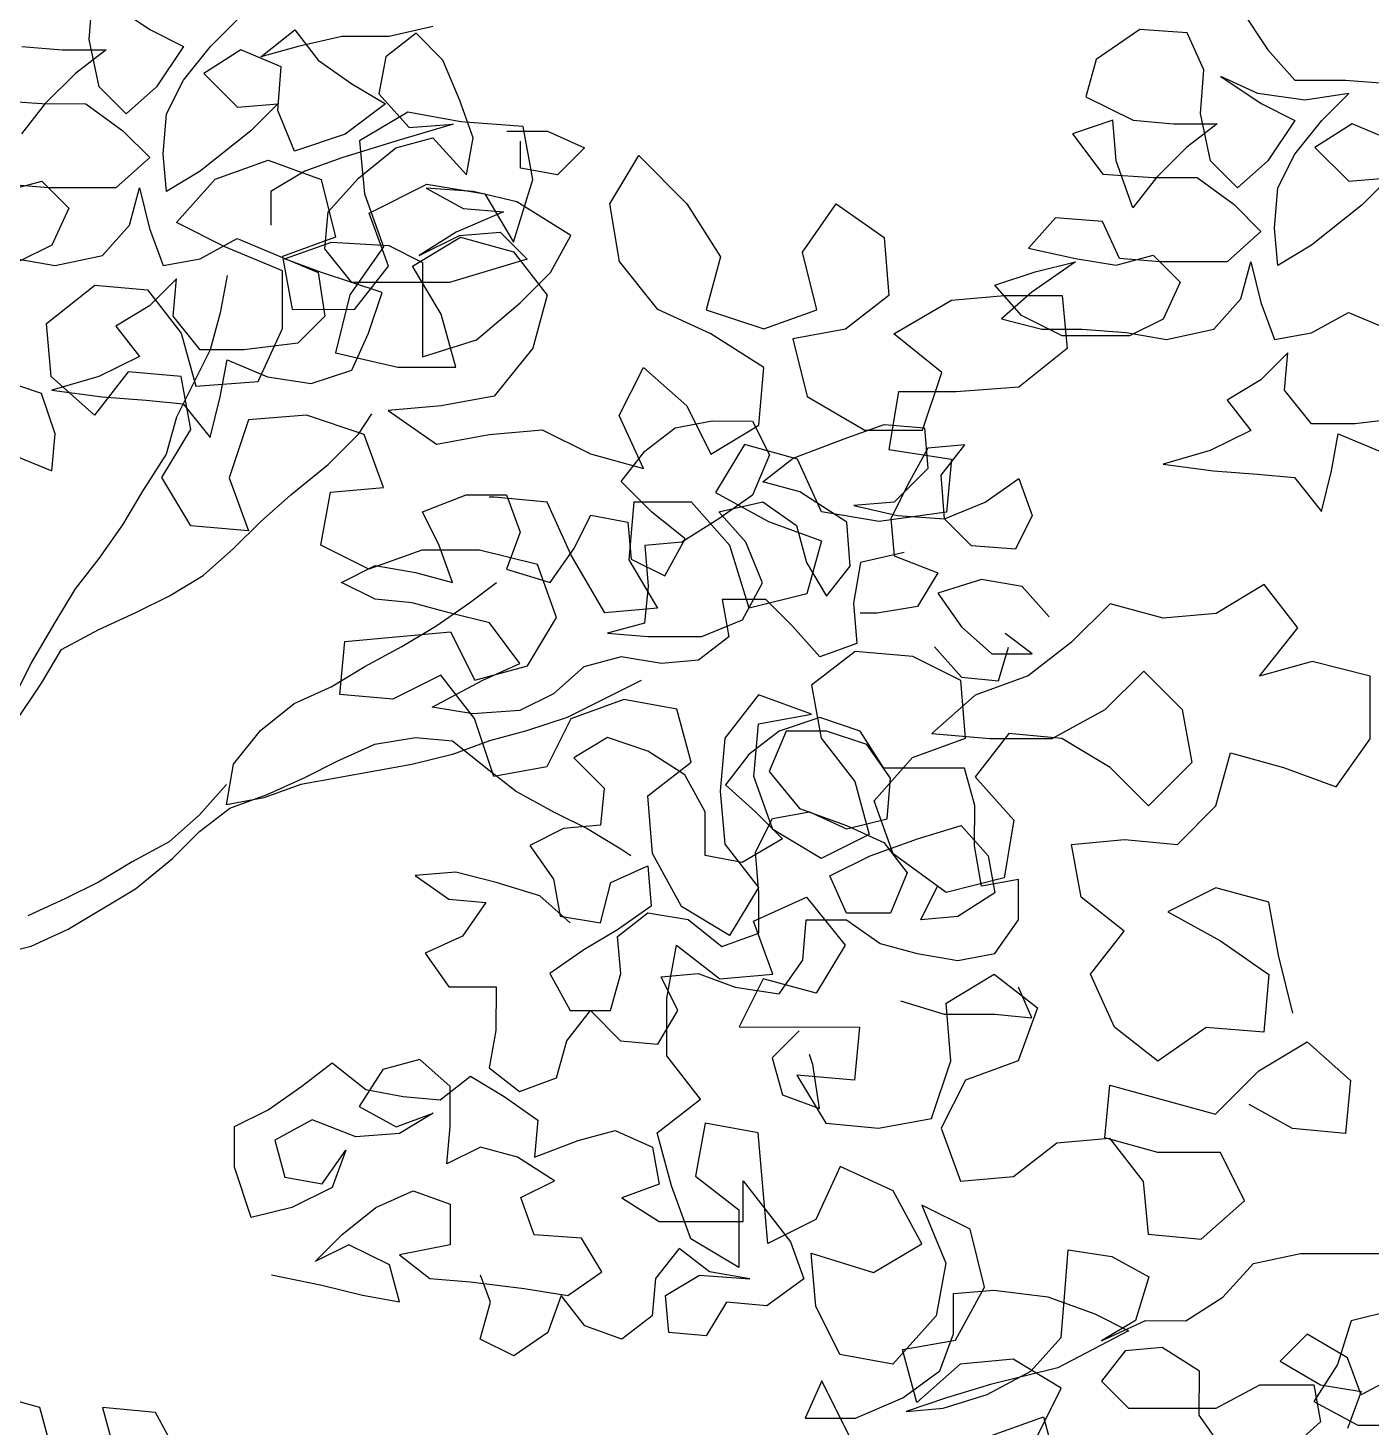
# Model space of a CAD drawing. Header units: millimetres. Extents: x -249630 to 95394, y -188036 to 109963.
# Drawn here: x -72269.6 to -71910.5, y 97458.7 to 97832.7 of the extents above; entities that cross this region are included whole.
import ezdxf

# ---------------------------------------------------------------- set-up
doc = ezdxf.new("R2010")
doc.units = ezdxf.units.MM
doc.layers.add('AHojas', color=86, linetype='Continuous')
doc.layers.add('ATronco', color=36, linetype='Continuous')

# ---------------------------------------------------------------- blocks, each defined once
blk = doc.blocks.new('Arbol_01')
at = {"layer": 'AHojas'}
for p, q in [((0.30099, 2.60379), (0.30203, 2.61717)), ((0.30718, 2.61511), (0.31953, 2.60686)), ((0.65295, 2.61309), (0.66117, 2.60073)), ((0.33806, 2.60169), (0.3463, 2.60992)), ((0.31953, 2.60686), (0.32982, 2.6017)), ((0.3535, 2.59859), (0.3638, 2.60682)), ((0.3638, 2.60682), (0.371, 2.59754)), ((0.40602, 2.60781), (0.39263, 2.60473)), ((0.62205, 2.60694), (0.60866, 2.59769)), ((0.63647, 2.6059), (0.62205, 2.60694)), ((0.30407, 2.58937), (0.30099, 2.60379)), ((0.37822, 2.60474), (0.36483, 2.60167)), ((0.39263, 2.60473), (0.37822, 2.60474)), ((0.40087, 2.60575), (0.3916, 2.59855)), ((0.4091, 2.59751), (0.40087, 2.60575)), ((0.64161, 2.59457), (0.63647, 2.6059)), ((0.2804, 2.60174), (0.29275, 2.6007)), ((0.29275, 2.6007), (0.30614, 2.60069)), ((0.30614, 2.60069), (0.29686, 2.59349)), ((0.32982, 2.6017), (0.32157, 2.58935)), ((0.32981, 2.5914), (0.33806, 2.60169)), ((0.36483, 2.60167), (0.3535, 2.59859)), ((0.66117, 2.60073), (0.6694, 2.59145)), ((0.34732, 2.60065), (0.33599, 2.59346)), ((0.35967, 2.59549), (0.34732, 2.60065)), ((0.3916, 2.59855), (0.38953, 2.58723)), ((0.35863, 2.58211), (0.35967, 2.59549)), ((0.371, 2.59754), (0.38129, 2.59033)), ((0.41424, 2.58515), (0.4091, 2.59751)), ((0.60866, 2.59769), (0.60556, 2.58636)), ((0.29686, 2.59349), (0.28759, 2.58423)), ((0.33599, 2.59346), (0.34628, 2.58315)), ((0.64056, 2.58118), (0.64161, 2.59457)), ((0.64675, 2.5925), (0.6591, 2.58425)), ((0.65807, 2.58734), (0.64675, 2.5925)), ((0.3123, 2.58112), (0.30407, 2.58937)), ((0.32157, 2.58935), (0.3123, 2.58112)), ((0.32465, 2.58111), (0.32981, 2.5914)), ((0.38129, 2.59033), (0.39158, 2.58414)), ((0.6694, 2.59145), (0.68485, 2.59144)), ((0.68485, 2.59144), (0.69823, 2.5904)), ((0.38953, 2.58723), (0.39879, 2.57692)), ((0.60556, 2.58636), (0.61997, 2.57914)), ((0.67249, 2.58527), (0.65807, 2.58734)), ((0.68587, 2.58732), (0.67249, 2.58527)), ((0.67763, 2.57909), (0.68587, 2.58732)), ((0.27111, 2.58528), (0.28656, 2.58423)), ((0.28759, 2.58423), (0.28037, 2.57497)), ((0.28656, 2.58423), (0.29994, 2.58422)), ((0.29994, 2.58422), (0.31126, 2.57597)), ((0.34628, 2.58315), (0.35863, 2.58417)), ((0.35863, 2.58417), (0.35039, 2.57594)), ((0.39158, 2.58414), (0.37922, 2.57488)), ((0.41835, 2.57382), (0.41424, 2.58515)), ((0.6591, 2.58425), (0.66939, 2.5791)), ((0.32361, 2.56876), (0.32465, 2.58111)), ((0.36377, 2.56975), (0.35863, 2.58211)), ((0.64364, 2.56676), (0.64056, 2.58118)), ((0.41217, 2.57794), (0.39466, 2.57281)), ((0.39879, 2.57692), (0.41217, 2.57794)), ((0.61379, 2.57915), (0.60143, 2.57504)), ((0.61481, 2.56679), (0.61379, 2.57915)), ((0.61997, 2.57914), (0.63232, 2.5781)), ((0.63232, 2.5781), (0.64571, 2.57809)), ((0.64571, 2.57809), (0.63644, 2.57089)), ((0.66939, 2.5791), (0.66114, 2.56675)), ((0.66938, 2.5688), (0.67763, 2.57909)), ((0.6869, 2.57805), (0.67556, 2.57085)), ((0.69925, 2.57289), (0.6869, 2.57805)), ((0.31126, 2.57597), (0.31949, 2.56773)), ((0.35039, 2.57594), (0.33493, 2.5636)), ((0.37922, 2.57488), (0.36377, 2.56975)), ((0.39466, 2.57075), (0.40599, 2.57383)), ((0.40599, 2.57383), (0.41628, 2.56249)), ((0.41628, 2.56249), (0.41835, 2.57382)), ((0.42865, 2.57587), (0.441, 2.57586)), ((0.441, 2.57586), (0.45232, 2.5707)), ((0.60143, 2.57504), (0.61069, 2.56267)), ((0.39466, 2.57281), (0.37818, 2.56768)), ((0.43275, 2.56454), (0.43276, 2.57277)), ((0.63644, 2.57089), (0.62716, 2.56163)), ((0.67556, 2.57085), (0.68585, 2.56055)), ((0.32463, 2.55743), (0.32361, 2.56876)), ((0.38333, 2.56149), (0.39466, 2.57075)), ((0.45232, 2.5707), (0.44408, 2.56247)), ((0.66423, 2.55851), (0.66938, 2.5688)), ((0.31949, 2.56773), (0.30919, 2.55847)), ((0.37818, 2.56768), (0.36685, 2.56357)), ((0.61994, 2.55237), (0.61481, 2.56679)), ((0.65187, 2.55852), (0.64364, 2.56676)), ((0.66114, 2.56675), (0.65187, 2.55852)), ((0.33493, 2.5636), (0.32463, 2.55743)), ((0.36685, 2.56357), (0.35655, 2.5574)), ((0.44408, 2.56247), (0.43275, 2.56454)), ((0.61069, 2.56267), (0.62613, 2.56163)), ((0.27521, 2.55747), (0.28654, 2.56055)), ((0.28859, 2.55849), (0.27624, 2.55953)), ((0.28654, 2.56055), (0.29477, 2.55231)), ((0.37405, 2.5512), (0.38333, 2.56149)), ((0.62716, 2.56163), (0.61994, 2.55237)), ((0.62613, 2.56163), (0.63952, 2.56162)), ((0.63952, 2.56162), (0.65083, 2.55337)), ((0.68585, 2.56055), (0.69821, 2.56156)), ((0.69821, 2.56156), (0.68996, 2.55333)), ((0.30919, 2.55847), (0.28859, 2.55849)), ((0.31329, 2.54714), (0.31639, 2.55847)), ((0.31639, 2.55847), (0.31947, 2.54611)), ((0.35655, 2.5574), (0.35654, 2.5471)), ((0.40392, 2.55839), (0.41524, 2.5522)), ((0.41833, 2.55734), (0.40392, 2.55839)), ((0.43171, 2.55424), (0.41833, 2.55734)), ((0.66318, 2.54615), (0.66423, 2.55851)), ((0.44818, 2.54393), (0.43171, 2.55424)), ((0.65083, 2.55337), (0.65906, 2.54513)), ((0.68996, 2.55333), (0.67451, 2.54099)), ((0.29477, 2.55231), (0.28961, 2.54099)), ((0.37301, 2.53988), (0.37405, 2.5512)), ((0.42759, 2.55116), (0.41317, 2.54499)), ((0.41524, 2.5522), (0.42759, 2.55116)), ((0.30505, 2.53788), (0.31329, 2.54714)), ((0.59626, 2.5493), (0.58801, 2.54004)), ((0.61067, 2.54826), (0.59626, 2.5493)), ((0.61581, 2.53693), (0.61067, 2.54826)), ((0.31947, 2.54611), (0.32358, 2.53478)), ((0.41317, 2.54499), (0.40184, 2.53779)), ((0.40184, 2.53779), (0.4142, 2.54396)), ((0.4142, 2.54396), (0.42656, 2.54498)), ((0.42656, 2.54498), (0.43479, 2.53673)), ((0.44199, 2.53261), (0.44818, 2.54393)), ((0.65906, 2.54513), (0.64876, 2.53587)), ((0.6642, 2.53482), (0.66318, 2.54615)), ((0.28961, 2.54099), (0.27931, 2.53585)), ((0.33491, 2.53682), (0.34624, 2.54299)), ((0.34624, 2.54299), (0.37094, 2.53267)), ((0.36065, 2.5368), (0.37507, 2.54194)), ((0.37507, 2.54194), (0.39257, 2.54089)), ((0.39257, 2.54089), (0.40287, 2.53573)), ((0.67451, 2.54099), (0.6642, 2.53482)), ((0.29063, 2.53481), (0.30505, 2.53788)), ((0.38124, 2.52957), (0.37301, 2.53988)), ((0.58801, 2.54004), (0.60242, 2.53694)), ((0.61478, 2.53487), (0.62611, 2.53795)), ((0.62611, 2.53795), (0.63434, 2.5297)), ((0.27828, 2.53688), (0.29063, 2.53481)), ((0.32358, 2.53478), (0.33491, 2.53682)), ((0.37197, 2.53267), (0.36065, 2.5368)), ((0.40287, 2.53573), (0.40284, 2.5069)), ((0.43479, 2.53673), (0.4111, 2.52955)), ((0.60242, 2.53591), (0.58903, 2.52666)), ((0.59006, 2.53283), (0.60242, 2.53591)), ((0.60242, 2.53694), (0.61478, 2.53487)), ((0.62817, 2.53589), (0.61581, 2.53693)), ((0.64876, 2.53587), (0.62817, 2.53589)), ((0.65287, 2.52454), (0.65597, 2.53586)), ((0.65597, 2.53586), (0.65904, 2.5235)), ((0.37094, 2.53267), (0.37299, 2.51929)), ((0.3905, 2.52648), (0.37197, 2.53267)), ((0.43272, 2.52335), (0.44199, 2.53261)), ((0.5777, 2.52873), (0.59006, 2.53283)), ((0.3277, 2.53065), (0.31945, 2.52242)), ((0.32666, 2.51933), (0.3277, 2.53065)), ((0.34314, 2.53167), (0.34107, 2.52034)), ((0.4111, 2.52955), (0.38124, 2.52957)), ((0.63434, 2.5297), (0.62918, 2.51838)), ((0.38637, 2.51412), (0.3905, 2.52648)), ((0.58593, 2.51945), (0.5777, 2.52873)), ((0.58903, 2.52666), (0.57975, 2.51843)), ((0.41932, 2.51204), (0.43272, 2.52335)), ((0.64462, 2.51528), (0.65287, 2.52454)), ((0.65904, 2.5235), (0.66315, 2.51217)), ((0.31945, 2.52242), (0.30915, 2.51625)), ((0.34107, 2.52034), (0.33797, 2.50902)), ((0.67448, 2.51422), (0.68581, 2.52039)), ((0.68581, 2.52039), (0.71052, 2.51007)), ((0.33488, 2.50902), (0.32666, 2.51933)), ((0.37299, 2.51929), (0.36475, 2.51106)), ((0.57975, 2.51843), (0.59211, 2.51533)), ((0.59828, 2.51326), (0.58593, 2.51945)), ((0.62918, 2.51838), (0.61888, 2.51324)), ((0.30915, 2.51625), (0.31635, 2.50698)), ((0.38121, 2.5028), (0.38637, 2.51412)), ((0.59211, 2.51533), (0.60446, 2.51531)), ((0.60446, 2.51531), (0.61785, 2.51427)), ((0.61785, 2.51427), (0.6302, 2.5122)), ((0.6302, 2.5122), (0.64462, 2.51528)), ((0.66315, 2.51217), (0.67448, 2.51422)), ((0.36475, 2.51106), (0.34827, 2.50901)), ((0.40284, 2.5069), (0.41932, 2.51204)), ((0.61888, 2.51324), (0.59828, 2.51326)), ((0.33797, 2.50902), (0.32766, 2.48844)), ((0.34827, 2.50901), (0.33488, 2.50902)), ((0.66727, 2.50805), (0.65902, 2.49982)), ((0.66623, 2.49672), (0.66727, 2.50805)), ((0.31635, 2.50698), (0.30399, 2.50081)), ((0.34105, 2.4946), (0.34312, 2.50593)), ((0.34312, 2.50593), (0.35547, 2.50077)), ((0.36885, 2.4987), (0.38121, 2.5028)), ((0.28648, 2.49568), (0.27412, 2.49981)), ((0.30399, 2.50081), (0.28957, 2.49671)), ((0.35547, 2.50077), (0.36885, 2.4987)), ((0.65902, 2.49982), (0.64872, 2.49365)), ((0.28957, 2.49671), (0.30501, 2.49464)), ((0.67446, 2.48642), (0.66623, 2.49672)), ((0.29058, 2.48332), (0.28648, 2.49568)), ((0.30501, 2.49464), (0.31839, 2.49359)), ((0.31839, 2.49359), (0.32972, 2.49255)), ((0.33795, 2.48225), (0.34105, 2.4946)), ((0.64872, 2.49365), (0.65592, 2.48438)), ((0.32972, 2.49255), (0.33795, 2.48225)), ((0.38325, 2.48324), (0.38738, 2.48941)), ((0.48005, 2.48521), (0.49137, 2.48726)), ((0.49137, 2.48726), (0.50373, 2.48725)), ((0.50373, 2.48725), (0.50887, 2.47694)), ((0.70432, 2.48845), (0.68784, 2.48641)), ((0.47077, 2.47801), (0.48005, 2.48521)), ((0.53256, 2.48207), (0.54389, 2.48618)), ((0.54389, 2.48618), (0.55624, 2.48514)), ((0.55624, 2.48514), (0.55726, 2.47278)), ((0.65592, 2.48438), (0.64356, 2.47821)), ((0.68784, 2.48641), (0.67446, 2.48642)), ((0.28954, 2.472), (0.29058, 2.48332)), ((0.51608, 2.47591), (0.53256, 2.48207)), ((0.68062, 2.472), (0.68269, 2.48332)), ((0.68269, 2.48332), (0.69504, 2.47816)), ((0.46356, 2.46875), (0.47077, 2.47801)), ((0.55727, 2.47896), (0.55108, 2.46764)), ((0.56859, 2.47998), (0.55727, 2.47896)), ((0.56138, 2.47072), (0.56859, 2.47998)), ((0.64356, 2.47821), (0.62914, 2.47411)), ((0.27719, 2.47716), (0.28954, 2.472)), ((0.50887, 2.47694), (0.50371, 2.46459)), ((0.5068, 2.46871), (0.51608, 2.47591)), ((0.55726, 2.47278), (0.54695, 2.46249)), ((0.62914, 2.47411), (0.64458, 2.47203)), ((0.64458, 2.47203), (0.65797, 2.47099)), ((0.67752, 2.45965), (0.68062, 2.472)), ((0.5624, 2.45733), (0.56138, 2.47072)), ((0.57476, 2.46247), (0.58506, 2.46967)), ((0.58506, 2.46967), (0.58917, 2.45834)), ((0.65797, 2.47099), (0.66929, 2.46995)), ((0.66929, 2.46995), (0.67752, 2.45965)), ((0.47282, 2.45947), (0.46356, 2.46875)), ((0.51813, 2.46561), (0.5068, 2.46871)), ((0.55108, 2.46764), (0.54592, 2.45735)), ((0.4028, 2.45954), (0.41619, 2.46467)), ((0.41619, 2.46467), (0.42854, 2.46466)), ((0.42854, 2.46466), (0.43265, 2.45333)), ((0.50371, 2.46459), (0.49341, 2.45739)), ((0.53253, 2.45633), (0.51813, 2.46561)), ((0.49341, 2.45945), (0.5068, 2.46253)), ((0.5068, 2.46253), (0.51709, 2.45531)), ((0.54695, 2.46249), (0.5346, 2.46148)), ((0.5346, 2.46148), (0.54798, 2.45837)), ((0.5624, 2.45733), (0.57476, 2.46247)), ((0.40794, 2.44924), (0.4028, 2.45954)), ((0.44912, 2.44817), (0.45428, 2.45846)), ((0.45428, 2.45846), (0.4656, 2.45639)), ((0.4831, 2.45123), (0.47282, 2.45947)), ((0.49341, 2.45739), (0.48207, 2.4502)), ((0.50164, 2.45018), (0.49341, 2.45945)), ((0.54592, 2.45735), (0.54694, 2.44602)), ((0.54798, 2.45837), (0.5624, 2.45733)), ((0.57063, 2.44909), (0.5624, 2.45733)), ((0.58917, 2.45834), (0.58401, 2.44804)), ((0.4656, 2.45639), (0.46662, 2.44506)), ((0.51709, 2.45531), (0.52017, 2.44398)), ((0.53355, 2.44294), (0.53253, 2.45633)), ((0.43265, 2.45333), (0.42852, 2.44201)), ((0.47692, 2.4399), (0.4831, 2.45123)), ((0.41204, 2.43791), (0.40794, 2.44924)), ((0.4419, 2.43788), (0.44912, 2.44817)), ((0.48207, 2.4502), (0.47075, 2.44918)), ((0.47075, 2.44918), (0.47176, 2.43682)), ((0.50677, 2.43782), (0.50164, 2.45018)), ((0.58401, 2.44804), (0.57063, 2.44909)), ((0.46662, 2.44506), (0.47692, 2.4399)), ((0.55003, 2.44705), (0.53664, 2.44397)), ((0.54694, 2.44602), (0.56032, 2.44086)), ((0.37806, 2.43794), (0.38837, 2.44308)), ((0.38837, 2.44308), (0.40072, 2.441)), ((0.52017, 2.44398), (0.52633, 2.43368)), ((0.52633, 2.43368), (0.53355, 2.44294)), ((0.53664, 2.44397), (0.53457, 2.43161)), ((0.40072, 2.441), (0.41204, 2.43791)), ((0.42852, 2.44201), (0.4419, 2.43788)), ((0.56032, 2.44086), (0.55413, 2.43057)), ((0.38836, 2.43278), (0.37806, 2.43794)), ((0.41719, 2.43172), (0.42543, 2.43789)), ((0.47176, 2.43682), (0.47072, 2.4255)), ((0.50059, 2.4265), (0.50677, 2.43782)), ((0.5737, 2.43879), (0.56032, 2.43468)), ((0.58606, 2.43672), (0.5737, 2.43879)), ((0.59429, 2.42744), (0.58606, 2.43672)), ((0.56032, 2.43468), (0.56751, 2.42438)), ((0.39968, 2.43174), (0.38836, 2.43278)), ((0.41101, 2.42864), (0.39968, 2.43174)), ((0.40688, 2.42452), (0.41719, 2.43172)), ((0.49441, 2.43268), (0.49646, 2.42135)), ((0.5078, 2.43267), (0.49441, 2.43268)), ((0.51603, 2.42442), (0.5078, 2.43267)), ((0.53457, 2.43161), (0.53559, 2.41926)), ((0.55413, 2.43057), (0.54178, 2.42852)), ((0.42336, 2.42554), (0.41101, 2.42864)), ((0.54178, 2.42852), (0.53663, 2.42852)), ((0.43262, 2.41317), (0.42336, 2.42554)), ((0.47072, 2.4255), (0.4594, 2.42242)), ((0.48823, 2.42136), (0.50059, 2.4265)), ((0.52426, 2.41515), (0.51603, 2.42442)), ((0.56751, 2.42438), (0.57677, 2.41613)), ((0.4594, 2.42242), (0.47175, 2.42138)), ((0.47175, 2.42138), (0.48823, 2.42136)), ((0.49646, 2.42135), (0.48719, 2.41415)), ((0.58913, 2.41612), (0.5809, 2.42231)), ((0.53559, 2.41926), (0.52426, 2.41515)), ((0.55927, 2.41821), (0.5675, 2.40893)), ((0.57882, 2.40789), (0.58192, 2.41819)), ((0.46351, 2.4152), (0.45218, 2.41213)), ((0.47586, 2.41313), (0.46351, 2.4152)), ((0.57677, 2.41613), (0.58913, 2.41612)), ((0.42128, 2.40804), (0.43262, 2.41317)), ((0.48719, 2.41415), (0.47586, 2.41313)), ((0.45218, 2.41213), (0.4429, 2.4039)), ((0.40583, 2.39981), (0.42128, 2.40804)), ((0.5675, 2.40893), (0.57882, 2.40789)), ((0.4429, 2.4039), (0.4326, 2.39876)), ((0.41819, 2.39774), (0.40583, 2.39981)), ((0.4326, 2.39876), (0.41819, 2.39774)), ((0.52424, 2.39662), (0.51188, 2.39251)), ((0.53659, 2.39249), (0.52424, 2.39662)), ((0.51188, 2.39251), (0.50261, 2.38531)), ((0.51394, 2.39251), (0.50878, 2.38015)), ((0.5263, 2.39249), (0.51394, 2.39251)), ((0.53865, 2.38836), (0.5263, 2.39249)), ((0.54379, 2.38115), (0.53659, 2.39249)), ((0.45937, 2.3905), (0.44906, 2.38433)), ((0.47172, 2.38637), (0.45937, 2.3905)), ((0.54585, 2.37806), (0.53865, 2.38836)), ((0.48304, 2.37915), (0.47172, 2.38637)), ((0.50261, 2.38531), (0.49539, 2.37605)), ((0.44906, 2.38433), (0.45832, 2.37505)), ((0.50878, 2.38015), (0.51804, 2.36882)), ((0.5685, 2.38113), (0.54379, 2.38115)), ((0.57158, 2.3698), (0.5685, 2.38113)), ((0.48921, 2.36782), (0.48304, 2.37915)), ((0.54481, 2.36571), (0.54585, 2.37806)), ((0.45832, 2.37505), (0.45728, 2.36373)), ((0.49539, 2.37605), (0.50465, 2.3678)), ((0.48919, 2.35443), (0.48921, 2.36782)), ((0.50465, 2.3678), (0.51288, 2.35956)), ((0.5098, 2.36574), (0.52113, 2.36779)), ((0.51804, 2.36882), (0.53245, 2.36366)), ((0.52113, 2.36779), (0.53245, 2.36263)), ((0.57157, 2.35744), (0.57158, 2.3698)), ((0.50464, 2.35545), (0.5098, 2.36574)), ((0.53245, 2.36263), (0.54481, 2.36571)), ((0.44595, 2.36271), (0.43565, 2.35757)), ((0.45728, 2.36373), (0.44595, 2.36271)), ((0.45316, 2.3627), (0.46345, 2.35651)), ((0.53245, 2.36366), (0.54377, 2.3585)), ((0.55407, 2.35952), (0.56746, 2.36363)), ((0.56746, 2.36363), (0.57569, 2.35435)), ((0.51288, 2.35956), (0.50052, 2.35236)), ((0.53965, 2.35438), (0.55407, 2.35952)), ((0.54377, 2.3585), (0.55097, 2.34923)), ((0.43565, 2.35757), (0.44285, 2.34726)), ((0.46345, 2.35651), (0.46654, 2.35445)), ((0.50566, 2.34309), (0.50464, 2.35545)), ((0.57362, 2.34509), (0.57157, 2.35744)), ((0.50052, 2.35236), (0.48919, 2.35443)), ((0.52729, 2.34822), (0.53965, 2.35438)), ((0.57569, 2.35435), (0.57774, 2.34302)), ((0.41299, 2.34935), (0.40064, 2.34833)), ((0.42535, 2.34625), (0.41299, 2.34935)), ((0.46036, 2.34622), (0.47169, 2.35136)), ((0.47169, 2.35136), (0.4727, 2.339)), ((0.40064, 2.34833), (0.41093, 2.34112)), ((0.44285, 2.34726), (0.4449, 2.33594)), ((0.53242, 2.33689), (0.52729, 2.34822)), ((0.55097, 2.34923), (0.54581, 2.33687)), ((0.58495, 2.34713), (0.57362, 2.34509)), ((0.58494, 2.33478), (0.58495, 2.34713)), ((0.43873, 2.34212), (0.42535, 2.34625)), ((0.45725, 2.33387), (0.46036, 2.34622)), ((0.55508, 2.33481), (0.56023, 2.3451)), ((0.41093, 2.34112), (0.42225, 2.34008)), ((0.44799, 2.33387), (0.43873, 2.34212)), ((0.50565, 2.33073), (0.50566, 2.34309)), ((0.57774, 2.34302), (0.5664, 2.33583)), ((0.42225, 2.34008), (0.41503, 2.32979)), ((0.4727, 2.339), (0.4624, 2.3318)), ((0.4449, 2.33594), (0.45725, 2.33387)), ((0.4624, 2.32974), (0.47167, 2.33694)), ((0.47167, 2.33694), (0.48403, 2.33487)), ((0.48403, 2.33487), (0.49432, 2.32662)), ((0.51903, 2.32248), (0.52007, 2.33484)), ((0.52007, 2.33484), (0.53242, 2.33483)), ((0.54581, 2.33687), (0.53242, 2.33689)), ((0.53242, 2.33483), (0.54271, 2.32761)), ((0.5664, 2.33583), (0.55508, 2.33481)), ((0.57772, 2.32449), (0.58494, 2.33478)), ((0.4624, 2.3318), (0.4521, 2.32563)), ((0.41503, 2.32979), (0.4037, 2.32465)), ((0.46342, 2.31842), (0.4624, 2.32974)), ((0.49432, 2.32662), (0.50565, 2.33073)), ((0.4521, 2.32563), (0.4418, 2.31843)), ((0.54271, 2.32761), (0.55404, 2.32451)), ((0.4037, 2.32465), (0.4109, 2.31434)), ((0.51181, 2.31219), (0.51903, 2.32248)), ((0.55404, 2.32451), (0.56639, 2.32244)), ((0.56639, 2.32244), (0.57772, 2.32449)), ((0.4418, 2.31843), (0.44796, 2.3071)), ((0.46032, 2.30709), (0.46342, 2.31842)), ((0.47577, 2.31737), (0.4871, 2.31839)), ((0.48091, 2.30707), (0.47577, 2.31737)), ((0.4871, 2.31839), (0.49842, 2.31426)), ((0.4109, 2.31434), (0.42532, 2.31433)), ((0.42532, 2.31433), (0.4253, 2.30095)), ((0.49842, 2.31426), (0.51181, 2.31219)), ((0.58903, 2.30491), (0.58492, 2.31419)), ((0.54887, 2.3101), (0.56226, 2.30597)), ((0.44693, 2.29784), (0.45414, 2.3071)), ((0.44796, 2.3071), (0.46032, 2.30709)), ((0.45414, 2.3071), (0.4634, 2.29782)), ((0.47473, 2.29678), (0.48091, 2.30707)), ((0.56226, 2.30597), (0.5777, 2.30595)), ((0.5777, 2.30595), (0.58903, 2.30491)), ((0.4253, 2.30095), (0.42323, 2.28962)), ((0.51798, 2.30086), (0.50973, 2.29263)), ((0.44383, 2.28651), (0.44693, 2.29784)), ((0.4634, 2.29782), (0.47473, 2.29678)), ((0.50973, 2.29263), (0.51281, 2.2813)), ((0.52209, 2.29056), (0.52106, 2.29365)), ((0.36601, 2.28396), (0.37528, 2.29116)), ((0.37528, 2.29116), (0.38557, 2.28292)), ((0.40205, 2.29217), (0.39072, 2.28909)), ((0.41131, 2.28392), (0.40205, 2.29217)), ((0.42323, 2.28962), (0.4325, 2.2824)), ((0.52413, 2.27717), (0.52209, 2.29056)), ((0.39072, 2.28909), (0.38351, 2.27777)), ((0.40822, 2.27981), (0.41749, 2.287)), ((0.41749, 2.287), (0.42779, 2.28082)), ((0.4325, 2.2824), (0.44383, 2.28651)), ((0.3557, 2.27676), (0.36601, 2.28396)), ((0.4113, 2.27157), (0.41131, 2.28392)), ((0.38557, 2.28292), (0.3969, 2.28085)), ((0.3969, 2.28085), (0.40822, 2.27981)), ((0.42779, 2.28082), (0.43808, 2.2736)), ((0.51281, 2.2813), (0.52413, 2.27717)), ((0.38351, 2.27777), (0.39483, 2.27158)), ((0.3454, 2.27163), (0.3557, 2.27676)), ((0.39483, 2.27158), (0.40616, 2.27569)), ((0.40616, 2.27569), (0.39586, 2.26952)), ((0.34539, 2.25927), (0.3454, 2.27163)), ((0.36909, 2.27366), (0.35776, 2.2675)), ((0.38247, 2.2685), (0.36909, 2.27366)), ((0.41026, 2.26024), (0.4113, 2.27157)), ((0.43808, 2.2736), (0.43704, 2.26227)), ((0.39586, 2.26952), (0.38247, 2.2685)), ((0.45043, 2.26741), (0.46176, 2.27049)), ((0.46176, 2.27049), (0.47308, 2.26533)), ((0.35776, 2.2675), (0.36083, 2.25617)), ((0.43704, 2.26227), (0.45043, 2.26741)), ((0.37216, 2.2541), (0.37938, 2.26439)), ((0.37938, 2.26439), (0.37525, 2.25306)), ((0.42056, 2.26538), (0.41026, 2.26024)), ((0.43189, 2.26228), (0.42056, 2.26538)), ((0.47308, 2.26533), (0.47513, 2.254)), ((0.44321, 2.25506), (0.43189, 2.26228)), ((0.35053, 2.24382), (0.34539, 2.25927)), ((0.36083, 2.25617), (0.37216, 2.2541)), ((0.43291, 2.24992), (0.44321, 2.25506)), ((0.47513, 2.254), (0.4638, 2.24989)), ((0.50086, 2.24265), (0.50087, 2.25501)), ((0.50087, 2.25501), (0.51527, 2.23646)), ((0.37525, 2.25306), (0.36288, 2.2469)), ((0.38863, 2.24687), (0.39996, 2.25201)), ((0.39996, 2.25201), (0.41128, 2.24788)), ((0.41128, 2.24788), (0.41127, 2.23553)), ((0.43701, 2.23859), (0.43291, 2.24992)), ((0.4638, 2.24989), (0.47512, 2.24268)), ((0.36288, 2.2469), (0.35053, 2.24382)), ((0.37832, 2.23865), (0.38863, 2.24687)), ((0.47512, 2.24268), (0.50086, 2.24265)), ((0.37008, 2.23042), (0.37832, 2.23865)), ((0.45143, 2.23755), (0.43701, 2.23859)), ((0.4576, 2.22725), (0.45143, 2.23755)), ((0.51527, 2.23646), (0.51938, 2.22513)), ((0.38038, 2.23555), (0.37008, 2.23042)), ((0.39273, 2.22937), (0.38038, 2.23555)), ((0.41127, 2.23553), (0.39582, 2.23245)), ((0.48129, 2.23443), (0.47407, 2.22517)), ((0.49055, 2.22722), (0.48129, 2.23443)), ((0.59906, 2.21957), (0.6001, 2.23398)), ((0.6001, 2.23398), (0.61348, 2.23191)), ((0.65673, 2.22981), (0.67115, 2.23289)), ((0.67115, 2.23289), (0.69689, 2.23286)), ((0.39582, 2.23245), (0.40508, 2.22524)), ((0.61348, 2.23191), (0.6248, 2.22572)), ((0.64745, 2.21952), (0.65673, 2.22981)), ((0.39581, 2.21804), (0.39273, 2.22937)), ((0.44729, 2.22005), (0.4576, 2.22725)), ((0.5029, 2.22515), (0.49055, 2.22722)), ((0.35669, 2.22631), (0.37213, 2.22321)), ((0.40508, 2.22524), (0.41744, 2.22419)), ((0.41744, 2.22419), (0.43391, 2.22212)), ((0.42361, 2.21801), (0.42053, 2.22625)), ((0.47407, 2.22517), (0.47303, 2.21385)), ((0.47715, 2.22002), (0.48746, 2.22619)), ((0.48746, 2.22619), (0.5029, 2.22515)), ((0.51938, 2.22513), (0.50804, 2.2169)), ((0.6248, 2.22572), (0.62067, 2.21234)), ((0.37213, 2.22321), (0.38448, 2.22011)), ((0.43391, 2.22212), (0.44729, 2.22005)), ((0.56507, 2.20827), (0.56508, 2.22063)), ((0.56508, 2.22063), (0.57743, 2.22164)), ((0.57743, 2.22164), (0.59391, 2.21957)), ((0.38448, 2.22011), (0.39581, 2.21804)), ((0.42051, 2.20669), (0.42361, 2.21801)), ((0.44523, 2.22005), (0.44111, 2.20873)), ((0.45243, 2.21078), (0.44523, 2.22005)), ((0.47817, 2.20869), (0.47715, 2.22002)), ((0.49569, 2.21794), (0.4895, 2.20765)), ((0.50804, 2.2169), (0.49569, 2.21794)), ((0.59391, 2.21957), (0.60832, 2.21441)), ((0.59802, 2.20721), (0.59906, 2.21957)), ((0.63612, 2.21232), (0.64745, 2.21952)), ((0.69893, 2.21536), (0.68657, 2.21228)), ((0.47303, 2.21385), (0.46376, 2.20665)), ((0.60832, 2.21441), (0.61861, 2.20925)), ((0.61037, 2.20617), (0.62376, 2.21234)), ((0.62067, 2.21234), (0.61037, 2.20617)), ((0.62376, 2.21234), (0.63612, 2.21232)), ((0.68657, 2.21228), (0.68244, 2.1989)), ((0.44111, 2.20873), (0.4308, 2.20153)), ((0.46376, 2.20665), (0.45243, 2.21078)), ((0.4895, 2.20765), (0.47817, 2.20869)), ((0.61861, 2.20925), (0.59698, 2.19794)), ((0.4308, 2.20153), (0.42051, 2.20669)), ((0.56094, 2.19695), (0.56507, 2.20827)), ((0.58874, 2.19692), (0.59802, 2.20721)), ((0.67318, 2.20817), (0.66494, 2.19994)), ((0.68553, 2.20095), (0.67318, 2.20817)), ((0.61758, 2.20307), (0.61036, 2.19381)), ((0.6289, 2.20409), (0.61758, 2.20307)), ((0.64022, 2.19687), (0.6289, 2.20409)), ((0.66494, 2.19994), (0.67729, 2.19272)), ((0.68964, 2.18962), (0.68553, 2.20095)), ((0.5496, 2.18872), (0.56094, 2.19695)), ((0.57535, 2.18973), (0.58874, 2.19692)), ((0.59698, 2.19794), (0.57638, 2.19281)), ((0.64021, 2.18349), (0.64022, 2.19687)), ((0.68244, 2.1989), (0.67522, 2.18758)), ((0.70303, 2.19682), (0.68964, 2.18962)), ((0.5249, 2.19389), (0.51974, 2.18257)), ((0.54031, 2.16299), (0.5249, 2.19389)), ((0.61036, 2.19381), (0.61859, 2.18557)), ((0.57638, 2.19281), (0.56299, 2.18871)), ((0.64536, 2.18554), (0.65875, 2.19274)), ((0.65875, 2.19274), (0.67523, 2.19272)), ((0.67523, 2.19272), (0.67728, 2.1814)), ((0.67729, 2.19272), (0.68964, 2.19065)), ((0.53518, 2.18256), (0.5496, 2.18872)), ((0.56299, 2.18871), (0.55063, 2.1846)), ((0.56196, 2.18562), (0.57535, 2.18973)), ((0.68964, 2.19065), (0.68551, 2.17933)), ((0.55063, 2.1846), (0.56196, 2.18562)), ((0.61859, 2.18557), (0.64536, 2.18554)), ((0.67522, 2.18758), (0.6886, 2.18036)), ((0.51974, 2.18257), (0.53518, 2.18256)), ((0.64741, 2.17319), (0.64021, 2.18349)), ((0.67728, 2.1814), (0.66697, 2.17214)), ((0.6886, 2.18036), (0.71846, 2.18033)), ((0.82284, 1.80716), (0.81254, 1.80099)), ((0.83417, 1.80509), (0.82284, 1.80716)), ((0.84755, 1.80405), (0.83417, 1.80509)), ((0.8496, 1.79272), (0.84755, 1.80405)), ((0.81254, 1.80099), (0.81356, 1.78967)), ((0.78164, 1.79279), (0.79297, 1.79689)), ((0.79297, 1.79689), (0.80429, 1.79277)), ((0.86607, 1.78756), (0.87226, 1.79785)), ((0.87226, 1.79785), (0.88255, 1.78755)), ((0.7734, 1.78353), (0.78164, 1.79279)), ((0.80429, 1.79277), (0.80737, 1.78041)), ((0.84547, 1.77934), (0.8496, 1.79272)), ((0.81356, 1.78967), (0.81767, 1.77834)), ((0.81459, 1.78555), (0.82695, 1.79171)), ((0.82695, 1.79171), (0.8393, 1.78964)), ((0.8393, 1.78964), (0.84547, 1.77934)), ((0.86812, 1.7752), (0.86607, 1.78756)), ((0.88255, 1.78755), (0.88974, 1.77621)), ((0.90725, 1.77723), (0.91447, 1.78752)), ((0.91447, 1.78752), (0.92476, 1.7803)), ((0.81869, 1.77422), (0.81459, 1.78555)), ((0.78369, 1.77837), (0.7734, 1.78353)), ((0.79604, 1.77321), (0.78369, 1.77837)), ((0.80737, 1.78041), (0.79604, 1.7763)), ((0.81767, 1.77834), (0.81045, 1.76805)), ((0.82384, 1.77421), (0.83414, 1.78038)), ((0.83414, 1.78038), (0.84547, 1.77728)), ((0.92476, 1.7803), (0.92577, 1.76794)), ((0.79604, 1.7763), (0.79809, 1.76497)), ((0.84547, 1.77728), (0.85267, 1.76801)), ((0.87635, 1.7649), (0.86812, 1.7752)), ((0.88974, 1.77621), (0.88664, 1.76489)), ((0.91033, 1.76487), (0.90725, 1.77723)), ((0.79603, 1.76085), (0.79604, 1.77321)), ((0.81148, 1.76496), (0.81869, 1.77422)), ((0.83001, 1.76391), (0.82384, 1.77421)), ((0.74557, 1.76193), (0.75588, 1.77016)), ((0.75588, 1.77016), (0.7672, 1.76912)), ((0.7672, 1.76912), (0.7744, 1.75984)), ((0.81045, 1.76805), (0.80735, 1.75569)), ((0.85267, 1.76801), (0.84957, 1.75668)), ((0.92577, 1.76794), (0.9165, 1.76074)), ((0.9268, 1.7597), (0.93916, 1.7669)), ((0.93916, 1.7669), (0.95049, 1.76792)), ((0.95049, 1.76792), (0.96284, 1.76791)), ((0.96284, 1.76791), (0.96386, 1.75658)), ((0.79809, 1.76497), (0.81148, 1.76496)), ((0.83309, 1.75258), (0.83001, 1.76391)), ((0.88767, 1.75974), (0.87635, 1.7649)), ((0.88664, 1.76489), (0.899, 1.76076)), ((0.899, 1.76076), (0.91033, 1.76487)), ((0.74659, 1.7506), (0.74557, 1.76193)), ((0.7744, 1.75984), (0.77748, 1.74851)), ((0.79087, 1.74953), (0.79603, 1.76085)), ((0.89899, 1.75252), (0.88767, 1.75974)), ((0.9165, 1.76074), (0.90517, 1.75869)), ((0.90517, 1.75869), (0.90825, 1.74633)), ((0.93709, 1.75146), (0.9268, 1.7597)), ((0.80735, 1.75569), (0.82073, 1.75259)), ((0.84957, 1.75668), (0.84132, 1.7464)), ((0.96386, 1.75658), (0.95356, 1.74835)), ((0.76307, 1.75162), (0.75585, 1.74236)), ((0.7744, 1.75058), (0.76307, 1.75162)), ((0.82073, 1.75259), (0.83309, 1.75258)), ((0.86809, 1.74225), (0.87325, 1.75254)), ((0.87325, 1.75254), (0.88251, 1.7443)), ((0.89795, 1.74017), (0.89899, 1.75252)), ((0.93296, 1.7391), (0.93709, 1.75146)), ((0.75585, 1.74236), (0.74659, 1.7506)), ((0.77644, 1.73925), (0.7744, 1.75058)), ((0.77748, 1.74851), (0.79087, 1.74953)), ((0.95356, 1.74835), (0.94017, 1.74733)), ((0.84132, 1.7464), (0.82999, 1.74435)), ((0.90825, 1.74633), (0.9206, 1.73912)), ((0.92781, 1.74735), (0.92574, 1.73499)), ((0.94017, 1.74733), (0.92781, 1.74735)), ((0.80116, 1.74231), (0.7888, 1.7413)), ((0.81351, 1.73818), (0.80116, 1.74231)), ((0.82999, 1.74435), (0.81867, 1.74333)), ((0.81867, 1.74333), (0.82896, 1.73611)), ((0.87323, 1.73092), (0.86809, 1.74225)), ((0.88251, 1.7443), (0.88765, 1.734)), ((0.77026, 1.72896), (0.77644, 1.73925)), ((0.7888, 1.7413), (0.78467, 1.72894)), ((0.84028, 1.73816), (0.85161, 1.73918)), ((0.85161, 1.73918), (0.8619, 1.73402)), ((0.88765, 1.734), (0.89795, 1.74017)), ((0.9206, 1.73912), (0.93296, 1.7391)), ((0.81762, 1.72685), (0.81351, 1.73818)), ((0.82896, 1.73611), (0.84028, 1.73816)), ((0.89485, 1.73605), (0.88867, 1.72576)), ((0.90618, 1.73295), (0.89485, 1.73605)), ((0.8619, 1.73402), (0.87323, 1.73092)), ((0.91132, 1.72162), (0.90618, 1.73295)), ((0.92574, 1.73499), (0.93913, 1.73292)), ((0.93913, 1.73292), (0.93809, 1.72159)), ((0.77643, 1.71865), (0.77026, 1.72896)), ((0.78467, 1.72894), (0.78878, 1.71761)), ((0.80629, 1.72583), (0.81762, 1.72685)), ((0.80422, 1.71451), (0.80629, 1.72583)), ((0.8413, 1.72477), (0.84027, 1.72477)), ((0.85263, 1.72373), (0.8413, 1.72477)), ((0.88867, 1.72576), (0.89999, 1.71957)), ((0.85776, 1.7124), (0.85263, 1.72373)), ((0.87116, 1.72372), (0.87012, 1.71136)), ((0.88352, 1.7237), (0.87116, 1.72372)), ((0.89175, 1.71443), (0.88352, 1.7237)), ((0.92367, 1.71955), (0.91132, 1.72162)), ((0.93809, 1.72159), (0.92367, 1.71955)), ((0.78878, 1.71761), (0.77643, 1.71865)), ((0.89999, 1.71957), (0.91131, 1.71544)), ((0.91131, 1.71544), (0.90821, 1.70412)), ((0.81452, 1.70935), (0.80422, 1.71451)), ((0.82585, 1.71346), (0.81452, 1.70935)), ((0.8382, 1.71345), (0.82585, 1.71346)), ((0.85056, 1.71035), (0.8382, 1.71345)), ((0.86496, 1.70004), (0.85776, 1.7124)), ((0.89585, 1.70104), (0.89175, 1.71443)), ((0.85466, 1.69902), (0.85056, 1.71035)), ((0.87012, 1.71136), (0.87629, 1.70106)), ((1.00603, 1.70609), (0.99573, 1.69992)), ((1.01323, 1.69681), (1.00603, 1.70609)), ((0.90821, 1.70412), (0.89585, 1.70104)), ((0.87629, 1.70106), (0.86496, 1.70004)), ((0.97308, 1.702), (0.96483, 1.69377)), ((0.9844, 1.6989), (0.97308, 1.702)), ((0.99573, 1.69992), (0.9844, 1.6989)), ((0.84848, 1.68873), (0.85466, 1.69902)), ((0.80831, 1.68259), (0.80935, 1.69391)), ((0.80935, 1.69391), (0.83201, 1.69595)), ((0.83201, 1.69595), (0.83715, 1.68565)), ((1.00499, 1.68652), (1.01323, 1.69681)), ((0.9185, 1.69175), (0.90922, 1.68455)), ((0.93085, 1.69071), (0.9185, 1.69175)), ((0.96483, 1.69377), (0.95556, 1.68657)), ((0.83715, 1.68565), (0.84848, 1.68873)), ((0.94114, 1.68555), (0.93085, 1.69071)), ((1.01631, 1.6896), (1.00499, 1.68652)), ((1.02867, 1.6865), (1.01631, 1.6896)), ((0.82994, 1.68668), (0.81964, 1.68155)), ((0.83714, 1.67741), (0.82994, 1.68668)), ((0.94216, 1.6732), (0.94114, 1.68555)), ((0.95556, 1.68657), (0.94423, 1.68246)), ((0.97203, 1.67935), (0.98027, 1.68758)), ((0.98027, 1.68758), (0.9885, 1.67933)), ((1.02866, 1.67312), (1.02867, 1.6865)), ((0.81964, 1.68155), (0.80831, 1.68259)), ((0.89789, 1.6825), (0.89068, 1.67324)), ((0.90922, 1.67837), (0.89789, 1.6825)), ((0.90922, 1.68455), (0.91127, 1.67322)), ((0.94423, 1.68246), (0.93496, 1.67423)), ((0.86906, 1.6815), (0.85773, 1.67739)), ((0.88039, 1.67943), (0.86906, 1.6815)), ((0.88347, 1.6681), (0.88039, 1.67943)), ((0.9607, 1.67318), (0.97203, 1.67935)), ((0.9885, 1.67933), (0.99055, 1.668)), ((0.84125, 1.66505), (0.83714, 1.67741)), ((0.85773, 1.67739), (0.85257, 1.6671)), ((0.89685, 1.665), (0.89789, 1.67633)), ((0.89789, 1.67633), (0.90922, 1.67837)), ((0.89068, 1.67324), (0.88964, 1.66192)), ((0.91127, 1.67322), (0.91847, 1.66395)), ((0.93083, 1.66909), (0.94216, 1.6732)), ((0.93496, 1.67423), (0.94731, 1.67319)), ((0.95143, 1.67422), (0.94421, 1.66496)), ((0.94731, 1.67319), (0.9607, 1.67318)), ((0.96276, 1.67318), (0.95143, 1.67422)), ((0.97305, 1.66699), (0.96276, 1.67318)), ((1.02144, 1.66283), (1.02866, 1.67312)), ((0.99569, 1.65873), (0.99879, 1.67006)), ((0.99879, 1.67006), (1.01012, 1.66696)), ((0.85257, 1.6671), (0.84125, 1.66505)), ((0.87419, 1.6609), (0.88347, 1.6681)), ((0.92259, 1.65983), (0.93083, 1.66909)), ((0.98128, 1.65874), (0.97305, 1.66699)), ((0.99055, 1.668), (0.98128, 1.65874)), ((1.01012, 1.66696), (1.02144, 1.66283)), ((0.90096, 1.65367), (0.89685, 1.665)), ((0.94421, 1.66496), (0.95244, 1.65568)), ((0.88964, 1.66192), (0.89066, 1.65059)), ((0.91847, 1.66395), (0.92155, 1.65262)), ((0.87521, 1.64854), (0.87419, 1.6609)), ((0.92669, 1.6485), (0.92259, 1.65983)), ((0.98745, 1.6505), (0.99569, 1.65873)), ((0.95244, 1.65568), (0.95037, 1.64333)), ((0.91125, 1.64748), (0.90096, 1.65367)), ((0.92155, 1.65262), (0.91125, 1.64748)), ((0.89066, 1.65059), (0.89786, 1.64132)), ((0.96479, 1.65052), (0.97612, 1.65154)), ((0.96684, 1.63919), (0.96479, 1.65052)), ((0.97612, 1.65154), (0.98745, 1.6505)), ((0.88138, 1.63721), (0.87521, 1.64854)), ((0.93801, 1.64025), (0.92669, 1.6485)), ((0.95037, 1.64333), (0.93801, 1.64025)), ((0.89786, 1.64132), (0.89167, 1.63103)), ((0.99568, 1.64123), (0.98538, 1.63609)), ((1.007, 1.63813), (0.99568, 1.64123)), ((0.89167, 1.63103), (0.88138, 1.63721)), ((0.89682, 1.63411), (0.90815, 1.63925)), ((0.90815, 1.63925), (0.91638, 1.62894)), ((0.9761, 1.63198), (0.96684, 1.63919)), ((1.00905, 1.6268), (1.007, 1.63813)), ((0.90093, 1.62278), (0.89682, 1.63411)), ((0.98538, 1.63609), (0.9967, 1.6299)), ((0.96889, 1.62272), (0.9761, 1.63198)), ((0.87827, 1.61765), (0.88034, 1.62898)), ((0.88034, 1.62898), (0.8896, 1.62176)), ((0.91638, 1.62894), (0.91019, 1.61865)), ((0.9967, 1.6299), (1.00699, 1.62268)), ((1.01213, 1.61444), (1.00905, 1.6268)), ((0.8896, 1.62176), (0.90093, 1.62278)), ((0.93799, 1.61657), (0.94829, 1.62274)), ((0.94829, 1.62274), (0.95755, 1.61552)), ((0.97403, 1.61139), (0.96889, 1.62272)), ((1.00699, 1.62268), (1.00595, 1.61033)), ((0.89887, 1.62175), (0.89371, 1.61146)), ((0.91019, 1.61865), (0.89887, 1.62175)), ((0.87826, 1.6053), (0.87827, 1.61765)), ((0.93901, 1.60421), (0.93799, 1.61657)), ((0.95755, 1.61552), (0.95343, 1.6042)), ((0.89371, 1.61146), (0.91945, 1.61144)), ((0.91945, 1.61144), (0.91841, 1.60011)), ((0.98329, 1.60417), (0.97403, 1.61139)), ((0.99359, 1.61137), (0.98329, 1.60417)), ((1.00595, 1.61033), (0.99359, 1.61137)), ((1.00491, 1.60209), (1.01521, 1.60826)), ((1.01521, 1.60826), (1.02447, 1.60001)), ((0.88546, 1.59602), (0.87826, 1.6053)), ((0.93488, 1.59186), (0.93901, 1.60421)), ((0.95343, 1.6042), (0.9421, 1.60009)), ((0.90606, 1.60115), (0.91223, 1.59085)), ((0.91841, 1.60011), (0.90606, 1.60115)), ((0.99563, 1.59283), (1.00491, 1.60209)), ((0.9421, 1.60009), (0.93694, 1.5898)), ((0.97194, 1.58771), (0.97299, 1.59903)), ((0.97299, 1.59903), (0.99563, 1.59283)), ((1.02447, 1.60001), (1.02343, 1.58869)), ((0.87619, 1.58882), (0.88546, 1.59602)), ((1.0121, 1.58973), (1.00284, 1.59488)), ((0.88648, 1.59087), (0.88441, 1.57955)), ((0.89781, 1.5888), (0.88648, 1.59087)), ((0.91223, 1.59085), (0.92355, 1.58981)), ((0.92355, 1.58981), (0.93488, 1.59186)), ((0.93694, 1.5898), (0.94105, 1.57847)), ((1.02343, 1.58869), (1.0121, 1.58973)), ((0.87926, 1.57749), (0.87619, 1.58882)), ((0.89883, 1.57645), (0.89781, 1.5888)), ((0.95237, 1.57949), (0.96165, 1.58669)), ((0.96165, 1.58669), (0.97297, 1.5877)), ((0.98327, 1.58461), (0.97194, 1.58771)), ((0.97297, 1.5877), (0.98017, 1.57843)), ((0.99665, 1.58459), (0.98327, 1.58461)), ((1.00179, 1.57429), (0.99665, 1.58459)), ((0.91531, 1.58158), (0.91015, 1.57026)), ((0.92663, 1.57642), (0.91531, 1.58158)), ((0.88337, 1.56616), (0.87926, 1.57749)), ((0.88441, 1.57955), (0.89368, 1.57233)), ((0.94105, 1.57847), (0.95237, 1.57949)), ((0.98017, 1.57843), (0.98119, 1.5671)), ((0.89985, 1.56512), (0.89883, 1.57645)), ((0.9328, 1.56509), (0.92663, 1.57642)), ((0.99252, 1.56606), (1.00179, 1.57429)), ((0.89368, 1.57233), (0.89366, 1.55998)), ((0.9328, 1.57333), (0.93794, 1.56096)), ((0.9431, 1.56817), (0.9328, 1.57333)), ((0.91015, 1.57026), (0.89985, 1.56512)), ((0.89366, 1.55998), (0.88337, 1.56616)), ((0.94617, 1.55581), (0.9431, 1.56817)), ((0.98119, 1.5671), (0.99252, 1.56606)), ((0.90911, 1.56305), (0.92249, 1.55892)), ((0.91013, 1.55172), (0.90911, 1.56305)), ((0.92249, 1.55892), (0.9328, 1.56509)), ((0.93794, 1.56096), (0.93587, 1.54964)), ((0.93999, 1.54449), (0.94617, 1.55581)), ((0.91527, 1.54142), (0.91013, 1.55172)), ((0.93587, 1.54964), (0.92659, 1.53935)), ((0.92866, 1.54244), (0.93999, 1.54449)), ((0.92659, 1.53935), (0.91527, 1.54142)), ((0.93174, 1.53111), (0.92866, 1.54244)), ((0.94101, 1.53934), (0.93174, 1.53111)), ((0.95234, 1.54036), (0.94101, 1.53934)), ((0.96263, 1.53417), (0.95234, 1.54036)), ((0.74416, 1.53005), (0.73283, 1.53315)), ((0.95747, 1.52388), (0.96263, 1.53417)), ((0.74724, 1.51872), (0.74416, 1.53005)), ((0.75754, 1.53004), (0.7637, 1.50738)), ((0.76887, 1.529), (0.75754, 1.53004)), ((0.77504, 1.51767), (0.76887, 1.529)), ((0.94747, 1.52396), (0.9588, 1.52806)), ((0.9588, 1.52806), (0.96188, 1.51674))]:
    blk.add_line(p, q, dxfattribs=at)
at = {"layer": 'ATronco'}
for p, q in [((0.32766, 2.48844), (0.32456, 2.47711)), ((0.37398, 2.47398), (0.38325, 2.48324)), ((0.32456, 2.47711), (0.31734, 2.46579)), ((0.36264, 2.46472), (0.37398, 2.47398)), ((0.31734, 2.46579), (0.31115, 2.4555)), ((0.35337, 2.45649), (0.36264, 2.46472)), ((0.31115, 2.4555), (0.30393, 2.44521)), ((0.34512, 2.44826), (0.35337, 2.45649)), ((0.33585, 2.44003), (0.34512, 2.44826)), ((0.30393, 2.44521), (0.29672, 2.43595)), ((0.32555, 2.43387), (0.33585, 2.44003)), ((0.29672, 2.43595), (0.29053, 2.42566)), ((0.31525, 2.42873), (0.32555, 2.43387)), ((0.30391, 2.42359), (0.31525, 2.42873)), ((0.29053, 2.42566), (0.28331, 2.41331)), ((0.39658, 2.41836), (0.40688, 2.42452)), ((0.29258, 2.41742), (0.30391, 2.42359)), ((0.38525, 2.41219), (0.39658, 2.41836)), ((0.2864, 2.40713), (0.29258, 2.41742)), ((0.28331, 2.41331), (0.27815, 2.40302)), ((0.37495, 2.40602), (0.38525, 2.41219)), ((0.27815, 2.39478), (0.2864, 2.40713)), ((0.46968, 2.40799), (0.44702, 2.39669)), ((0.36362, 2.40088), (0.37495, 2.40602)), ((0.35331, 2.39265), (0.36362, 2.40088)), ((0.44702, 2.39669), (0.43466, 2.39258)), ((0.34506, 2.38236), (0.35331, 2.39265)), ((0.43466, 2.39258), (0.42333, 2.3895)), ((0.37699, 2.38336), (0.38832, 2.3885)), ((0.38832, 2.3885), (0.40067, 2.39055)), ((0.40067, 2.39055), (0.412, 2.38951)), ((0.412, 2.38951), (0.42229, 2.38126)), ((0.42333, 2.3895), (0.412, 2.38539)), ((0.412, 2.38539), (0.39964, 2.38231)), ((0.34299, 2.37001), (0.34506, 2.38236)), ((0.39964, 2.38231), (0.36565, 2.37617)), ((0.36668, 2.37823), (0.37699, 2.38336)), ((0.42229, 2.38126), (0.43155, 2.37405)), ((0.35535, 2.37309), (0.36668, 2.37823)), ((0.343, 2.37619), (0.33475, 2.36693)), ((0.36565, 2.37617), (0.35432, 2.37206)), ((0.43155, 2.37405), (0.44287, 2.36786)), ((0.35432, 2.37206), (0.34299, 2.37001)), ((0.34402, 2.36898), (0.35535, 2.37309)), ((0.33475, 2.36178), (0.34402, 2.36898)), ((0.44287, 2.36786), (0.45316, 2.3627)), ((0.33475, 2.36693), (0.32548, 2.3587)), ((0.3265, 2.35355), (0.33475, 2.36178)), ((0.32548, 2.3587), (0.31415, 2.35253)), ((0.31415, 2.35253), (0.30384, 2.34636)), ((0.31517, 2.34429), (0.3265, 2.35355)), ((0.30384, 2.34636), (0.29354, 2.34122)), ((0.29456, 2.33196), (0.31517, 2.34429)), ((0.29354, 2.34122), (0.28221, 2.33609)), ((0.28323, 2.32682), (0.29456, 2.33196)), ((0.27087, 2.32374), (0.28323, 2.32682))]:
    blk.add_line(p, q, dxfattribs=at)

msp = doc.modelspace()

# ---------------------------------------------------------------- block references
for p, xscale, yscale, zscale in [((-73196.564, 95551.303), 1250, 1250, 1250), ((-72516.569, 95551.303), 875, 875, 875)]:
    msp.add_blockref('Arbol_01', p, dxfattribs=dict(xscale=xscale, yscale=yscale, zscale=zscale))

doc.saveas('drawing.dxf')
